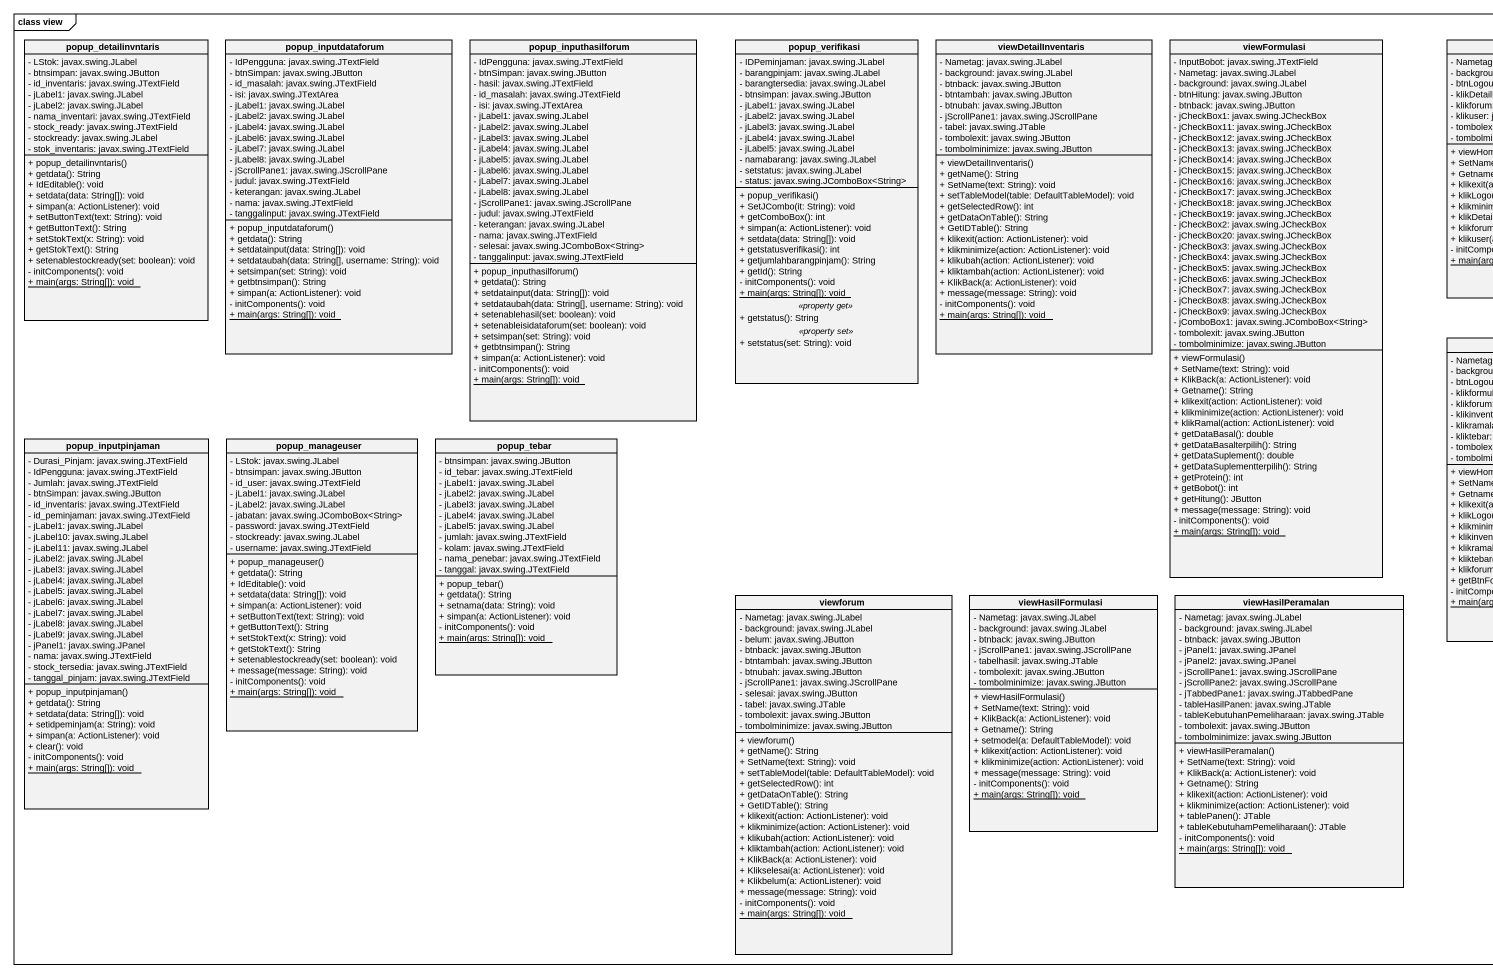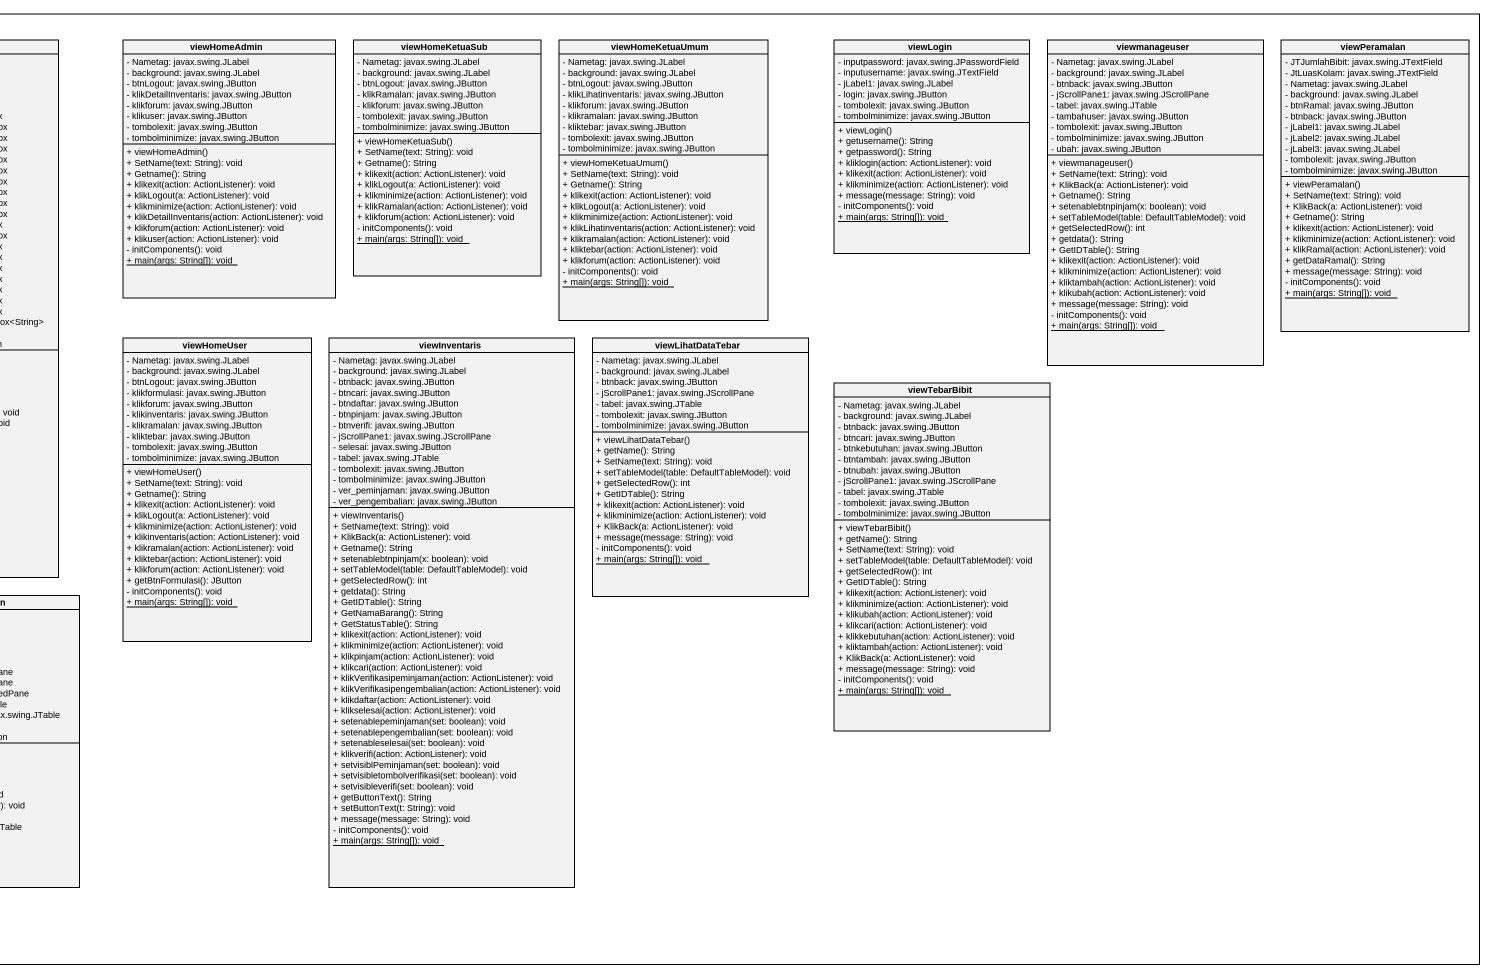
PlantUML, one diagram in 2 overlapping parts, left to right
@startuml
mainframe class view
hide circle
hide empty members
skinparam classAttributeIconSize 0
class popup_detailinvntaris {
  - LStok: javax.swing.JLabel
  - btnsimpan: javax.swing.JButton
  - id_inventaris: javax.swing.JTextField
  - jLabel1: javax.swing.JLabel
  - jLabel2: javax.swing.JLabel
  - nama_inventari: javax.swing.JTextField
  - stock_ready: javax.swing.JTextField
  - stockready: javax.swing.JLabel
  - stok_inventaris: javax.swing.JTextField
  + popup_detailinvntaris()
  + getdata(): String
  + IdEditable(): void
  + setdata(data: String[]): void
  + simpan(a: ActionListener): void
  + setButtonText(text: String): void
  + getButtonText(): String
  + setStokText(x: String): void
  + getStokText(): String
  + setenablestockready(set: boolean): void
  - initComponents(): void
  {static} + main(args: String[]): void
}
class popup_inputdataforum {
  - IdPengguna: javax.swing.JTextField
  - btnSimpan: javax.swing.JButton
  - id_masalah: javax.swing.JTextField
  - isi: javax.swing.JTextArea
  - jLabel1: javax.swing.JLabel
  - jLabel2: javax.swing.JLabel
  - jLabel4: javax.swing.JLabel
  - jLabel6: javax.swing.JLabel
  - jLabel7: javax.swing.JLabel
  - jLabel8: javax.swing.JLabel
  - jScrollPane1: javax.swing.JScrollPane
  - judul: javax.swing.JTextField
  - keterangan: javax.swing.JLabel
  - nama: javax.swing.JTextField
  - tanggalinput: javax.swing.JTextField
  + popup_inputdataforum()
  + getdata(): String
  + setdatainput(data: String[]): void
  + setdataubah(data: String[], username: String): void
  + setsimpan(set: String): void
  + getbtnsimpan(): String
  + simpan(a: ActionListener): void
  - initComponents(): void
  {static} + main(args: String[]): void
}
class popup_inputhasilforum {
  - IdPengguna: javax.swing.JTextField
  - btnSimpan: javax.swing.JButton
  - hasil: javax.swing.JTextField
  - id_masalah: javax.swing.JTextField
  - isi: javax.swing.JTextArea
  - jLabel1: javax.swing.JLabel
  - jLabel2: javax.swing.JLabel
  - jLabel3: javax.swing.JLabel
  - jLabel4: javax.swing.JLabel
  - jLabel5: javax.swing.JLabel
  - jLabel6: javax.swing.JLabel
  - jLabel7: javax.swing.JLabel
  - jLabel8: javax.swing.JLabel
  - jScrollPane1: javax.swing.JScrollPane
  - judul: javax.swing.JTextField
  - keterangan: javax.swing.JLabel
  - nama: javax.swing.JTextField
  - selesai: javax.swing.JComboBox<String>
  - tanggalinput: javax.swing.JTextField
  + popup_inputhasilforum()
  + getdata(): String
  + setdatainput(data: String[]): void
  + setdataubah(data: String[], username: String): void
  + setenablehasil(set: boolean): void
  + setenableisidataforum(set: boolean): void
  + setsimpan(set: String): void
  + getbtnsimpan(): String
  + simpan(a: ActionListener): void
  - initComponents(): void
  {static} + main(args: String[]): void
}
class popup_verifikasi {
  - IDPeminjaman: javax.swing.JLabel
  - barangpinjam: javax.swing.JLabel
  - barangtersedia: javax.swing.JLabel
  - btnsimpan: javax.swing.JButton
  - jLabel1: javax.swing.JLabel
  - jLabel2: javax.swing.JLabel
  - jLabel3: javax.swing.JLabel
  - jLabel4: javax.swing.JLabel
  - jLabel5: javax.swing.JLabel
  - namabarang: javax.swing.JLabel
  - setstatus: javax.swing.JLabel
  - status: javax.swing.JComboBox<String>
  --
  + popup_verifikasi()
  + SetJCombo(it: String): void
  + getComboBox(): int
  + simpan(a: ActionListener): void
  + setdata(data: String[]): void
  + getstatusverifikasi(): int
  + getjumlahbarangpinjam(): String
  + getId(): String
  - initComponents(): void
  {static} + main(args: String[]): void
  .. <<property get>> ..
  + getstatus(): String
  .. <<property set>> ..
  + setstatus(set: String): void
}
class viewDetailInventaris {
  - Nametag: javax.swing.JLabel
  - background: javax.swing.JLabel
  - btnback: javax.swing.JButton
  - btntambah: javax.swing.JButton
  - btnubah: javax.swing.JButton
  - jScrollPane1: javax.swing.JScrollPane
  - tabel: javax.swing.JTable
  - tombolexit: javax.swing.JButton
  - tombolminimize: javax.swing.JButton
  + viewDetailInventaris()
  + getName(): String
  + SetName(text: String): void
  + setTableModel(table: DefaultTableModel): void
  + getSelectedRow(): int
  + getDataOnTable(): String
  + GetIDTable(): String
  + klikexit(action: ActionListener): void
  + klikminimize(action: ActionListener): void
  + klikubah(action: ActionListener): void
  + kliktambah(action: ActionListener): void
  + KlikBack(a: ActionListener): void
  + message(message: String): void
  - initComponents(): void
  {static} + main(args: String[]): void
}
class viewFormulasi {
  - InputBobot: javax.swing.JTextField
  - Nametag: javax.swing.JLabel
  - background: javax.swing.JLabel
  - btnHitung: javax.swing.JButton
  - btnback: javax.swing.JButton
  - jCheckBox1: javax.swing.JCheckBox
  - jCheckBox11: javax.swing.JCheckBox
  - jCheckBox12: javax.swing.JCheckBox
  - jCheckBox13: javax.swing.JCheckBox
  - jCheckBox14: javax.swing.JCheckBox
  - jCheckBox15: javax.swing.JCheckBox
  - jCheckBox16: javax.swing.JCheckBox
  - jCheckBox17: javax.swing.JCheckBox
  - jCheckBox18: javax.swing.JCheckBox
  - jCheckBox19: javax.swing.JCheckBox
  - jCheckBox2: javax.swing.JCheckBox
  - jCheckBox20: javax.swing.JCheckBox
  - jCheckBox3: javax.swing.JCheckBox
  - jCheckBox4: javax.swing.JCheckBox
  - jCheckBox5: javax.swing.JCheckBox
  - jCheckBox6: javax.swing.JCheckBox
  - jCheckBox7: javax.swing.JCheckBox
  - jCheckBox8: javax.swing.JCheckBox
  - jCheckBox9: javax.swing.JCheckBox
  - jComboBox1: javax.swing.JComboBox<String>
  - tombolexit: javax.swing.JButton
  - tombolminimize: javax.swing.JButton
  + viewFormulasi()
  + SetName(text: String): void
  + KlikBack(a: ActionListener): void
  + Getname(): String
  + klikexit(action: ActionListener): void
  + klikminimize(action: ActionListener): void
  + klikRamal(action: ActionListener): void
  + getDataBasal(): double
  + getDataBasalterpilih(): String
  + getDataSuplement(): double
  + getDataSuplementterpilih(): String
  + getProtein(): int
  + getBobot(): int
  + getHitung(): JButton
  + message(message: String): void
  - initComponents(): void
  {static} + main(args: String[]): void
}
class viewHomeAdmin {
  - Nametag: javax.swing.JLabel
  - background: javax.swing.JLabel
  - btnLogout: javax.swing.JButton
  - klikDetailInventaris: javax.swing.JButton
  - klikforum: javax.swing.JButton
  - klikuser: javax.swing.JButton
  - tombolexit: javax.swing.JButton
  - tombolminimize: javax.swing.JButton
  + viewHomeAdmin()
  + SetName(text: String): void
  + Getname(): String
  + klikexit(action: ActionListener): void
  + klikLogout(a: ActionListener): void
  + klikminimize(action: ActionListener): void
  + klikDetailInventaris(action: ActionListener): void
  + klikforum(action: ActionListener): void
  + klikuser(action: ActionListener): void
  - initComponents(): void
  {static} + main(args: String[]): void
}
class viewHomeKetuaSub {
  - Nametag: javax.swing.JLabel
  - background: javax.swing.JLabel
  - btnLogout: javax.swing.JButton
  - klikRamalan: javax.swing.JButton
  - klikforum: javax.swing.JButton
  - tombolexit: javax.swing.JButton
  - tombolminimize: javax.swing.JButton
  + viewHomeKetuaSub()
  + SetName(text: String): void
  + Getname(): String
  + klikexit(action: ActionListener): void
  + klikLogout(a: ActionListener): void
  + klikminimize(action: ActionListener): void
  + klikRamalan(action: ActionListener): void
  + klikforum(action: ActionListener): void
  - initComponents(): void
  {static} + main(args: String[]): void
}
class viewHomeKetuaUmum {
  - Nametag: javax.swing.JLabel
  - background: javax.swing.JLabel
  - btnLogout: javax.swing.JButton
  - klikLihatinventaris: javax.swing.JButton
  - klikforum: javax.swing.JButton
  - klikramalan: javax.swing.JButton
  - kliktebar: javax.swing.JButton
  - tombolexit: javax.swing.JButton
  - tombolminimize: javax.swing.JButton
  + viewHomeKetuaUmum()
  + SetName(text: String): void
  + Getname(): String
  + klikexit(action: ActionListener): void
  + klikLogout(a: ActionListener): void
  + klikminimize(action: ActionListener): void
  + klikLihatinventaris(action: ActionListener): void
  + klikramalan(action: ActionListener): void
  + kliktebar(action: ActionListener): void
  + klikforum(action: ActionListener): void
  - initComponents(): void
  {static} + main(args: String[]): void
}
class viewLogin {
  - inputpassword: javax.swing.JPasswordField
  - inputusername: javax.swing.JTextField
  - jLabel1: javax.swing.JLabel
  - login: javax.swing.JButton
  - tombolexit: javax.swing.JButton
  - tombolminimize: javax.swing.JButton
  + viewLogin()
  + getusername(): String
  + getpassword(): String
  + kliklogin(action: ActionListener): void
  + klikexit(action: ActionListener): void
  + klikminimize(action: ActionListener): void
  + message(message: String): void
  - initComponents(): void
  {static} + main(args: String[]): void
}
class viewmanageuser {
  - Nametag: javax.swing.JLabel
  - background: javax.swing.JLabel
  - btnback: javax.swing.JButton
  - jScrollPane1: javax.swing.JScrollPane
  - tabel: javax.swing.JTable
  - tambahuser: javax.swing.JButton
  - tombolexit: javax.swing.JButton
  - tombolminimize: javax.swing.JButton
  - ubah: javax.swing.JButton
  + viewmanageuser()
  + SetName(text: String): void
  + KlikBack(a: ActionListener): void
  + Getname(): String
  + setenablebtnpinjam(x: boolean): void
  + setTableModel(table: DefaultTableModel): void
  + getSelectedRow(): int
  + getdata(): String
  + GetIDTable(): String
  + klikexit(action: ActionListener): void
  + klikminimize(action: ActionListener): void
  + kliktambah(action: ActionListener): void
  + klikubah(action: ActionListener): void
  + message(message: String): void
  - initComponents(): void
  {static} + main(args: String[]): void
}
class viewPeramalan {
  - JTJumlahBibit: javax.swing.JTextField
  - JtLuasKolam: javax.swing.JTextField
  - Nametag: javax.swing.JLabel
  - background: javax.swing.JLabel
  - btnRamal: javax.swing.JButton
  - btnback: javax.swing.JButton
  - jLabel1: javax.swing.JLabel
  - jLabel2: javax.swing.JLabel
  - jLabel3: javax.swing.JLabel
  - tombolexit: javax.swing.JButton
  - tombolminimize: javax.swing.JButton
  + viewPeramalan()
  + SetName(text: String): void
  + KlikBack(a: ActionListener): void
  + Getname(): String
  + klikexit(action: ActionListener): void
  + klikminimize(action: ActionListener): void
  + klikRamal(action: ActionListener): void
  + getDataRamal(): String
  + message(message: String): void
  - initComponents(): void
  {static} + main(args: String[]): void
}
class viewHomeUser {
  - Nametag: javax.swing.JLabel
  - background: javax.swing.JLabel
  - btnLogout: javax.swing.JButton
  - klikformulasi: javax.swing.JButton
  - klikforum: javax.swing.JButton
  - klikinventaris: javax.swing.JButton
  - klikramalan: javax.swing.JButton
  - kliktebar: javax.swing.JButton
  - tombolexit: javax.swing.JButton
  - tombolminimize: javax.swing.JButton
  + viewHomeUser()
  + SetName(text: String): void
  + Getname(): String
  + klikexit(action: ActionListener): void
  + klikLogout(a: ActionListener): void
  + klikminimize(action: ActionListener): void
  + klikinventaris(action: ActionListener): void
  + klikramalan(action: ActionListener): void
  + kliktebar(action: ActionListener): void
  + klikforum(action: ActionListener): void
  + getBtnFormulasi(): JButton
  - initComponents(): void
  {static} + main(args: String[]): void
}
class viewInventaris {
  - Nametag: javax.swing.JLabel
  - background: javax.swing.JLabel
  - btnback: javax.swing.JButton
  - btncari: javax.swing.JButton
  - btndaftar: javax.swing.JButton
  - btnpinjam: javax.swing.JButton
  - btnverifi: javax.swing.JButton
  - jScrollPane1: javax.swing.JScrollPane
  - selesai: javax.swing.JButton
  - tabel: javax.swing.JTable
  - tombolexit: javax.swing.JButton
  - tombolminimize: javax.swing.JButton
  - ver_peminjaman: javax.swing.JButton
  - ver_pengembalian: javax.swing.JButton
  + viewInventaris()
  + SetName(text: String): void
  + KlikBack(a: ActionListener): void
  + Getname(): String
  + setenablebtnpinjam(x: boolean): void
  + setTableModel(table: DefaultTableModel): void
  + getSelectedRow(): int
  + getdata(): String
  + GetIDTable(): String
  + GetNamaBarang(): String
  + GetStatusTable(): String
  + klikexit(action: ActionListener): void
  + klikminimize(action: ActionListener): void
  + klikpinjam(action: ActionListener): void
  + klikcari(action: ActionListener): void
  + klikVerifikasipeminjaman(action: ActionListener): void
  + klikVerifikasipengembalian(action: ActionListener): void
  + klikdaftar(action: ActionListener): void
  + klikselesai(action: ActionListener): void
  + setenablepeminjaman(set: boolean): void
  + setenablepengembalian(set: boolean): void
  + setenableselesai(set: boolean): void
  + klikverifi(action: ActionListener): void
  + setvisiblPeminjaman(set: boolean): void
  + setvisibletombolverifikasi(set: boolean): void
  + setvisibleverifi(set: boolean): void
  + getButtonText(): String
  + setButtonText(t: String): void
  + message(message: String): void
  - initComponents(): void
  {static} + main(args: String[]): void
}
class viewLihatDataTebar {
  - Nametag: javax.swing.JLabel
  - background: javax.swing.JLabel
  - btnback: javax.swing.JButton
  - jScrollPane1: javax.swing.JScrollPane
  - tabel: javax.swing.JTable
  - tombolexit: javax.swing.JButton
  - tombolminimize: javax.swing.JButton
  + viewLihatDataTebar()
  + getName(): String
  + SetName(text: String): void
  + setTableModel(table: DefaultTableModel): void
  + getSelectedRow(): int
  + GetIDTable(): String
  + klikexit(action: ActionListener): void
  + klikminimize(action: ActionListener): void
  + KlikBack(a: ActionListener): void
  + message(message: String): void
  - initComponents(): void
  {static} + main(args: String[]): void
}
class viewTebarBibit {
  - Nametag: javax.swing.JLabel
  - background: javax.swing.JLabel
  - btnback: javax.swing.JButton
  - btncari: javax.swing.JButton
  - btnkebutuhan: javax.swing.JButton
  - btntambah: javax.swing.JButton
  - btnubah: javax.swing.JButton
  - jScrollPane1: javax.swing.JScrollPane
  - tabel: javax.swing.JTable
  - tombolexit: javax.swing.JButton
  - tombolminimize: javax.swing.JButton
  + viewTebarBibit()
  + getName(): String
  + SetName(text: String): void
  + setTableModel(table: DefaultTableModel): void
  + getSelectedRow(): int
  + GetIDTable(): String
  + klikexit(action: ActionListener): void
  + klikminimize(action: ActionListener): void
  + klikubah(action: ActionListener): void
  + klikcari(action: ActionListener): void
  + klikkebutuhan(action: ActionListener): void
  + kliktambah(action: ActionListener): void
  + KlikBack(a: ActionListener): void
  + message(message: String): void
  - initComponents(): void
  {static} + main(args: String[]): void
}
class popup_inputpinjaman {
  - Durasi_Pinjam: javax.swing.JTextField
  - IdPengguna: javax.swing.JTextField
  - Jumlah: javax.swing.JTextField
  - btnSimpan: javax.swing.JButton
  - id_inventaris: javax.swing.JTextField
  - id_peminjaman: javax.swing.JTextField
  - jLabel1: javax.swing.JLabel
  - jLabel10: javax.swing.JLabel
  - jLabel11: javax.swing.JLabel
  - jLabel2: javax.swing.JLabel
  - jLabel3: javax.swing.JLabel
  - jLabel4: javax.swing.JLabel
  - jLabel5: javax.swing.JLabel
  - jLabel6: javax.swing.JLabel
  - jLabel7: javax.swing.JLabel
  - jLabel8: javax.swing.JLabel
  - jLabel9: javax.swing.JLabel
  - jPanel1: javax.swing.JPanel
  - nama: javax.swing.JTextField
  - stock_tersedia: javax.swing.JTextField
  - tanggal_pinjam: javax.swing.JTextField
  + popup_inputpinjaman()
  + getdata(): String
  + setdata(data: String[]): void
  + setidpeminjam(a: String): void
  + simpan(a: ActionListener): void
  + clear(): void
  - initComponents(): void
  {static} + main(args: String[]): void
}
class popup_manageuser {
  - LStok: javax.swing.JLabel
  - btnsimpan: javax.swing.JButton
  - id_user: javax.swing.JTextField
  - jLabel1: javax.swing.JLabel
  - jLabel2: javax.swing.JLabel
  - jabatan: javax.swing.JComboBox<String>
  - password: javax.swing.JTextField
  - stockready: javax.swing.JLabel
  - username: javax.swing.JTextField
  + popup_manageuser()
  + getdata(): String
  + IdEditable(): void
  + setdata(data: String[]): void
  + simpan(a: ActionListener): void
  + setButtonText(text: String): void
  + getButtonText(): String
  + setStokText(x: String): void
  + getStokText(): String
  + setenablestockready(set: boolean): void
  + message(message: String): void
  - initComponents(): void
  {static} + main(args: String[]): void
}
class popup_tebar {
  - btnsimpan: javax.swing.JButton
  - id_tebar: javax.swing.JTextField
  - jLabel1: javax.swing.JLabel
  - jLabel2: javax.swing.JLabel
  - jLabel3: javax.swing.JLabel
  - jLabel4: javax.swing.JLabel
  - jLabel5: javax.swing.JLabel
  - jumlah: javax.swing.JTextField
  - kolam: javax.swing.JTextField
  - nama_penebar: javax.swing.JTextField
  - tanggal: javax.swing.JTextField
  + popup_tebar()
  + getdata(): String
  + setnama(data: String): void
  + simpan(a: ActionListener): void
  - initComponents(): void
  {static} + main(args: String[]): void
}
class viewforum {
  - Nametag: javax.swing.JLabel
  - background: javax.swing.JLabel
  - belum: javax.swing.JButton
  - btnback: javax.swing.JButton
  - btntambah: javax.swing.JButton
  - btnubah: javax.swing.JButton
  - jScrollPane1: javax.swing.JScrollPane
  - selesai: javax.swing.JButton
  - tabel: javax.swing.JTable
  - tombolexit: javax.swing.JButton
  - tombolminimize: javax.swing.JButton
  + viewforum()
  + getName(): String
  + SetName(text: String): void
  + setTableModel(table: DefaultTableModel): void
  + getSelectedRow(): int
  + getDataOnTable(): String
  + GetIDTable(): String
  + klikexit(action: ActionListener): void
  + klikminimize(action: ActionListener): void
  + klikubah(action: ActionListener): void
  + kliktambah(action: ActionListener): void
  + KlikBack(a: ActionListener): void
  + Klikselesai(a: ActionListener): void
  + Klikbelum(a: ActionListener): void
  + message(message: String): void
  - initComponents(): void
  {static} + main(args: String[]): void
}
class viewHasilFormulasi {
  - Nametag: javax.swing.JLabel
  - background: javax.swing.JLabel
  - btnback: javax.swing.JButton
  - jScrollPane1: javax.swing.JScrollPane
  - tabelhasil: javax.swing.JTable
  - tombolexit: javax.swing.JButton
  - tombolminimize: javax.swing.JButton
  + viewHasilFormulasi()
  + SetName(text: String): void
  + KlikBack(a: ActionListener): void
  + Getname(): String
  + setmodel(a: DefaultTableModel): void
  + klikexit(action: ActionListener): void
  + klikminimize(action: ActionListener): void
  + message(message: String): void
  - initComponents(): void
  {static} + main(args: String[]): void
}
class viewHasilPeramalan {
  - Nametag: javax.swing.JLabel
  - background: javax.swing.JLabel
  - btnback: javax.swing.JButton
  - jPanel1: javax.swing.JPanel
  - jPanel2: javax.swing.JPanel
  - jScrollPane1: javax.swing.JScrollPane
  - jScrollPane2: javax.swing.JScrollPane
  - jTabbedPane1: javax.swing.JTabbedPane
  - tableHasilPanen: javax.swing.JTable
  - tableKebutuhanPemeliharaan: javax.swing.JTable
  - tombolexit: javax.swing.JButton
  - tombolminimize: javax.swing.JButton
  + viewHasilPeramalan()
  + SetName(text: String): void
  + KlikBack(a: ActionListener): void
  + Getname(): String
  + klikexit(action: ActionListener): void
  + klikminimize(action: ActionListener): void
  + tablePanen(): JTable
  + tableKebutuhamPemeliharaan(): JTable
  - initComponents(): void
  {static} + main(args: String[]): void
}
@enduml
